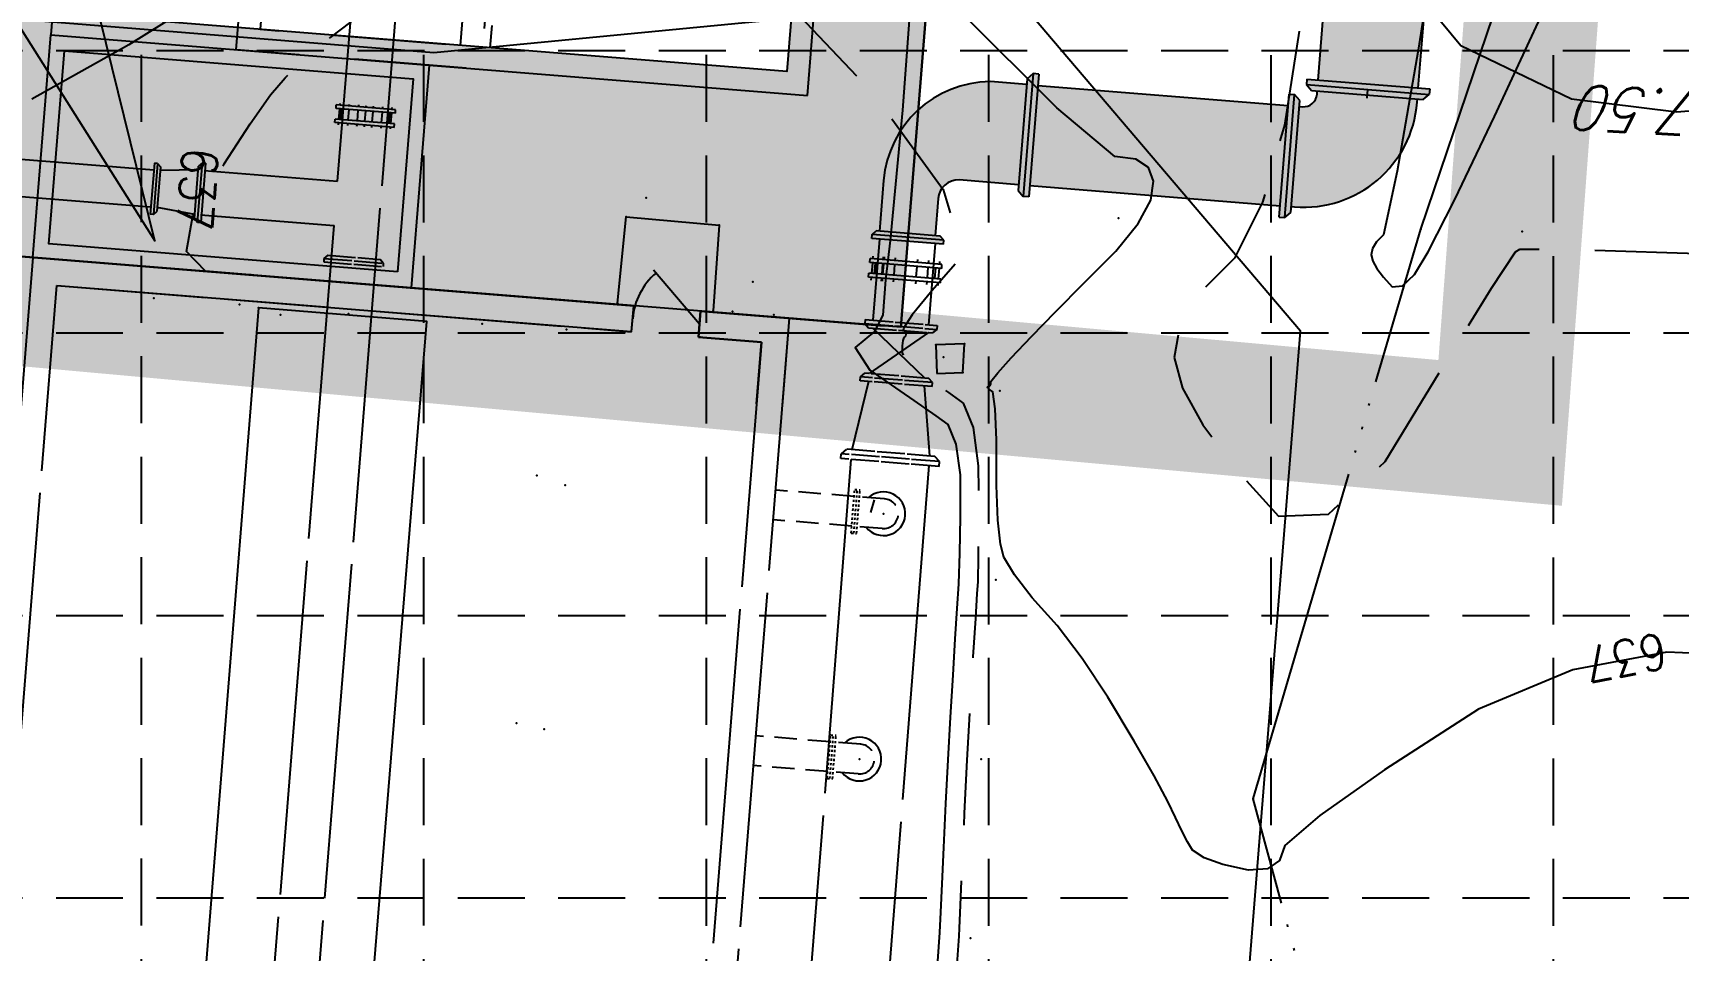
# Model space of a CAD drawing. Header units: feet. Extents: x 4829 to 5337, y 4560 to 5371.
# Drawn here: x 5116.1 to 5189.8, y 5140.3 to 5181.4 of the extents above; entities that cross this region are included whole.
import ezdxf
from ezdxf.enums import TextEntityAlignment as Align

# ---------------------------------------------------------------- set-up
doc = ezdxf.new("R2010")
doc.units = ezdxf.units.FT
doc.header["$LTSCALE"] = 20
doc.header["$MEASUREMENT"] = 0
doc.header["$PDSIZE"] = 0.5
for name, pattern in [('DASHED', [0.8, 0.75, -0.05]), ('HIDDEN', [0.375, 0.25, -0.125]), ('Prop.Base$0$CREEK', [1.2, 1, -0.05, 0, -0.05, 0, -0.05, 0, -0.05]), ('Prop.Base$0$DASHED', [0.8, 0.75, -0.05]), ('Prop.Base$0$HIDDEN', [0.375, 0.25, -0.125]), ('Prop.Base$0$HIDDENS', [0.075, 0.05, -0.025])]:
    doc.linetypes.add(name, pattern=pattern)
doc.layers.get('0').update_dxf_attribs({"linetype": 'CONTINUOUS'})
for name, color, linetype in [('CONST-ENTRANCE', 3, 'CONTINUOUS'), ('DPIPE1', 2, 'CONTINUOUS'), ('EC', 43, 'CONTINUOUS'), ('GRID', 254, 'HIDDEN'), ('PC', 80, 'CONTINUOUS'), ('PIPE0', 242, 'CONTINUOUS'), ('Prop.Base$0$CREEK', 9, 'Prop.Base$0$CREEK'), ('Prop.Base$0$DOOR', 6, 'CONTINUOUS'), ('Prop.Base$0$DPIPE1', 2, 'CONTINUOUS'), ('Prop.Base$0$EBLDG', 7, 'DASHED'), ('Prop.Base$0$EELEC', 9, 'CONTINUOUS'), ('Prop.Base$0$EPIT', 16, 'CONTINUOUS'), ('Prop.Base$0$EPVMT', 8, 'Prop.Base$0$DASHED'), ('Prop.Base$0$EWALK', 7, 'CONTINUOUS'), ('Prop.Base$0$EWAT', 150, 'Prop.Base$0$DASHED'), ('Prop.Base$0$HATCH-BLDG', 50, 'CONTINUOUS'), ('Prop.Base$0$HIDDEN0', 8, 'Prop.Base$0$HIDDENS'), ('Prop.Base$0$P-BLDG', 2, 'CONTINUOUS'), ('Prop.Base$0$PIPE0', 242, 'CONTINUOUS'), ('Prop.Base$0$PIT', 8, 'Prop.Base$0$HIDDEN'), ('Prop.Base$0$PLINE', 7, 'CONTINUOUS'), ('Prop.Base$0$PPVMT-PS', 2, 'CONTINUOUS'), ('Prop.Base$0$PROP_WALK', 30, 'CONTINUOUS'), ('Prop.Base$0$PSEW1', 30, 'CONTINUOUS'), ('Prop.Base$0$PTGSR', 6, 'CONTINUOUS'), ('Prop.Base$0$SUCTION-SOLID', 40, 'CONTINUOUS'), ('Prop.Base$0$TOPOTXT', 242, 'CONTINUOUS')]:
    doc.layers.add(name, color=color, linetype=linetype)
doc.styles.add('80', font='romans.shx', dxfattribs={"width": 0.9, "height": 1.6})
doc.styles.add('Prop.Base$0$S100', font='romans', dxfattribs={"width": 0.9, "oblique": 20, "height": 2})
doc.styles.add('S100', font='romans.shx', dxfattribs={"width": 0.9, "oblique": 20, "height": 2})

# ---------------------------------------------------------------- blocks, each defined once
blk = doc.blocks.new('Prop.Base$0$MJ42')
for p, q in [((0, 26.4996), (-2.62, 23.8796)), ((-2.62, 23.8796), (-2.62, -23.8796)), ((0, 26.4996), (0, -26.4996)), ((2.62, 26.4996), (0, 26.4996)), ((2.62, 26.4996), (2.62, -26.4996)), ((-2.62, -23.8796), (0, -26.4996)), ((2.62, -26.4996), (0, -26.4996))]:
    blk.add_line(p, q)
blk = doc.blocks.new('Prop.Base$0$MJ24')
for p, q in [((0, 15.9912), (-1.88, 14.1112)), ((-1.88, -14.1112), (-1.88, 14.1112)), ((0, 15.9912), (1.88, 15.9912)), ((0, -15.9912), (0, 15.9912)), ((1.88, -15.9912), (1.88, 15.9912)), ((-1.88, -14.1112), (0, -15.9912)), ((0, -15.9912), (1.88, -15.9912))]:
    blk.add_line(p, q)
blk = doc.blocks.new('Prop.Base$0$MJ30')
for p, q in [((0, 19.375), (-2.12, 17.255)), ((2.12, 19.375), (0, 19.375)), ((0, 19.375), (0, -19.375)), ((2.12, 19.375), (2.12, -19.375)), ((-2.12, 17.255), (-2.12, -17.255)), ((0, -19.375), (-2.12, -17.255)), ((2.12, -19.375), (0, -19.375))]:
    blk.add_line(p, q)
blk = doc.blocks.new('Prop.Base$0$MJ54')
for p, q in [((0, 33.125), (-3, 30.125)), ((-3, 30.125), (-3, -30.125)), ((3, 33.125), (0, 33.125)), ((0, 33.125), (0, -33.125)), ((3, 33.125), (3, -33.125)), ((-3, -30.125), (0, -33.125)), ((3, -33.125), (0, -33.125))]:
    blk.add_line(p, q)
blk = doc.blocks.new('Prop.Base$0$54-90D_BEND')
at = {"layer": 'Prop.Base$0$DPIPE1'}
for p, q in [((-34.3, 27), (-36, 27)), ((-34.3, 0), (-39, 0)), ((-34.3, -27), (-36, -27)), ((-27, -36), (-27, -34.3)), ((27, -36), (27, -34.3))]:
    blk.add_line(p, q, dxfattribs=at)
for radius in [61.3, 7.3]:
    blk.add_arc((-34.3, -34.3), radius, 0, 90, dxfattribs=at)
at = {"layer": 'Prop.Base$0$PIPE0'}
for p, rotation in [((-39, 0), 180), ((0, -39), 270)]:
    blk.add_blockref('Prop.Base$0$MJ54', p, dxfattribs=dict(at, rotation=rotation))
blk = doc.blocks.new('Prop.Base$0$FLG16')
for p, q in [((-1.44, 11.7504), (1.44, 11.7504)), ((-1.44, -11.7504), (-1.44, 11.7504)), ((0, -11.7504), (0, 11.7504)), ((1.44, -11.7504), (1.44, 11.7504)), ((-1.44, -11.7504), (1.44, -11.7504))]:
    blk.add_line(p, q)
blk = doc.blocks.new('MJ54')
for p, q in [((0, 33.125), (-3, 30.125)), ((-3, 30.125), (-3, -30.125)), ((3, 33.125), (0, 33.125)), ((0, 33.125), (0, -33.125)), ((3, 33.125), (3, -33.125)), ((-3, -30.125), (0, -33.125)), ((3, -33.125), (0, -33.125))]:
    blk.add_line(p, q)
blk = doc.blocks.new('54-90D_BEND')
at = {"layer": 'DPIPE1'}
for p, q in [((-34.3, 27), (-36, 27)), ((-34.3, -27), (-36, -27)), ((-27, -36), (-27, -34.3)), ((27, -36), (27, -34.3))]:
    blk.add_line(p, q, dxfattribs=at)
for radius in [61.3, 7.3]:
    blk.add_arc((-34.3, -34.3), radius, 0, 90, dxfattribs=at)
at = {"layer": 'PIPE0'}
for p, rotation in [((-39, 0), 180), ((0, -39), 270)]:
    blk.add_blockref('MJ54', p, dxfattribs=dict(at, rotation=rotation))

msp = doc.modelspace()

# ---------------------------------------------------------------- hatches: boundary and pattern name
at = {"layer": 'Prop.Base$0$HATCH-BLDG'}
msp.add_hatch(color=7, dxfattribs=at).paths.add_polyline_path([(5150.81, 5178.561), (5151.157, 5182.88), (5150.161, 5182.96), (5149.894, 5179.638), (5117.996, 5182.2), (5118.263, 5185.522), (5117.266, 5185.602), (5116.92, 5181.283)])
h = msp.add_hatch(color=7, dxfattribs=at)
h.paths.add_polyline_path([(5133.066, 5169.954), (5133.867, 5179.922), (5116.92, 5181.283), (5116.119, 5171.316)])
h.paths.add_polyline_path([(5132.455, 5170.672), (5116.837, 5171.927), (5117.531, 5180.565), (5133.149, 5179.31)], flags=16)
at = {"layer": 'Prop.Base$0$PROP_WALK'}
msp.add_hatch(color=7, dxfattribs=at).paths.add_polyline_path([(5154.994, 5168.193), (5160.412, 5235.642), (5154.763, 5236.095), (5154.363, 5231.112), (5155.027, 5231.058), (5151.478, 5186.867), (5151.157, 5182.88), (5150.81, 5178.561), (5136.191, 5179.735), (5136.191, 5179.735), (5125.226, 5180.616), (5125.226, 5180.616), (5116.92, 5181.283), (5117.266, 5185.602), (5117.587, 5189.59), (5121.137, 5233.781), (5123.462, 5233.594), (5126.785, 5233.327), (5136.421, 5232.553), (5136.569, 5234.4, 0.080196), (5136.315, 5237.577), (5116.553, 5239.165), (5111.135, 5171.716)])
at = {"layer": 'Prop.Base$0$SUCTION-SOLID'}
h = msp.add_hatch(color=253, dxfattribs=at)
h.paths.add_polyline_path([(5178.176, 5178.902), (5181.723, 5223.063), (5177.237, 5223.423), (5177.084, 5221.512, -0.309331), (5176.99, 5220.349), (5176.53, 5214.617, -0.563513), (5176.37, 5212.623), (5175.943, 5207.306, -0.563545), (5175.783, 5205.313), (5175.356, 5199.996, -0.563546), (5175.195, 5198.003), (5174.769, 5192.689, -0.563513), (5174.608, 5190.696), (5173.69, 5179.262)])
h.paths.add_polyline_path([(5182.232, 5223.022), (5182.252, 5223.271), (5176.749, 5223.713), (5176.729, 5223.464)])
h.paths.add_polyline_path([(5182.252, 5223.271), (5182.023, 5223.54), (5177.018, 5223.942), (5176.749, 5223.713)])
h = msp.add_hatch(color=7, dxfattribs=at)
h.paths.add_polyline_path([(5155.717, 5177.195), (5155.775, 5177.924, 0.190205), (5154.226, 5174.765), (5154.043, 5172.491), (5155.331, 5172.387)])
h.paths.add_polyline_path([(5160.451, 5176.815), (5155.717, 5177.195), (5155.331, 5172.387), (5156.535, 5172.29), (5156.672, 5173.997, -0.39065), (5157.613, 5174.785), (5160.271, 5174.572)])
edge = h.paths.add_edge_path()
edge.add_arc((5159.002, 5174.381), 4.792, 85.40663, 132.33017)
edge.add_line((5155.775, 5177.924), (5155.717, 5177.195))
edge.add_line((5155.717, 5177.195), (5160.451, 5176.815))
edge.add_line((5160.451, 5176.815), (5160.632, 5179.057))
edge.add_line((5160.632, 5179.057), (5159.386, 5179.158))
h = msp.add_hatch(color=253, dxfattribs=at)
h.paths.add_polyline_path([(5160.922, 5179.546), (5160.652, 5179.317), (5160.451, 5176.815), (5160.701, 5176.795)])
h.paths.add_polyline_path([(5161.171, 5179.526), (5160.922, 5179.546), (5160.701, 5176.795), (5160.95, 5176.775)])
h.paths.add_polyline_path([(5160.701, 5176.795), (5160.451, 5176.815), (5160.25, 5174.312), (5160.48, 5174.043)])
h.paths.add_polyline_path([(5160.95, 5176.775), (5160.701, 5176.795), (5160.48, 5174.043), (5160.729, 5174.023)])
h = msp.add_hatch(color=253, dxfattribs=at)
h.paths.add_polyline_path([(5178.664, 5178.612), (5178.684, 5178.861), (5175.933, 5179.082), (5175.913, 5178.833)])
h.paths.add_polyline_path([(5178.395, 5178.383), (5178.664, 5178.612), (5175.913, 5178.833), (5175.893, 5178.584)])
h.paths.add_polyline_path([(5175.913, 5178.833), (5175.933, 5179.082), (5173.181, 5179.303), (5173.161, 5179.054)])
h.paths.add_polyline_path([(5175.893, 5178.584), (5175.913, 5178.833), (5173.161, 5179.054), (5173.39, 5178.785)])
h = msp.add_hatch(color=253, dxfattribs=at)
h.paths.add_polyline_path([(5172.344, 5178.117), (5161.13, 5179.017), (5160.95, 5176.775), (5172.164, 5175.874)])
h.paths.add_polyline_path([(5172.164, 5175.874), (5160.95, 5176.775), (5160.77, 5174.532), (5171.984, 5173.631)])
h = msp.add_hatch(color=253, dxfattribs=at)
h.paths.add_polyline_path([(5172.662, 5175.834), (5172.863, 5178.336), (5172.634, 5178.605), (5172.413, 5175.854)])
h.paths.add_polyline_path([(5172.413, 5175.854), (5172.634, 5178.605), (5172.385, 5178.625), (5172.164, 5175.874)])
h.paths.add_polyline_path([(5172.461, 5173.331), (5172.662, 5175.834), (5172.413, 5175.854), (5172.192, 5173.102)])
h.paths.add_polyline_path([(5172.192, 5173.102), (5172.413, 5175.854), (5172.164, 5175.874), (5171.943, 5173.122)])
h = msp.add_hatch(color=253, dxfattribs=at)
h.paths.add_polyline_path([(5178.124, 5178.263), (5178.136, 5178.404), (5175.893, 5178.584), (5175.653, 5175.594), (5172.662, 5175.834), (5172.482, 5173.591), (5172.623, 5173.58, 0.414214)])
h.paths.add_polyline_path([(5175.653, 5175.594), (5175.893, 5178.584), (5173.65, 5178.764), (5173.639, 5178.623, -0.414214), (5172.984, 5178.065), (5172.842, 5178.077), (5172.662, 5175.834)])
h = msp.add_hatch(color=7, dxfattribs=at)
h.paths.add_polyline_path([(5155.331, 5172.387), (5153.897, 5172.502), (5153.707, 5172.34), (5155.316, 5172.211)])
h.paths.add_polyline_path([(5156.764, 5172.272), (5155.331, 5172.387), (5155.316, 5172.211), (5156.926, 5172.082)])
h.paths.add_polyline_path([(5155.316, 5172.211), (5155.303, 5172.035), (5156.912, 5171.906), (5156.926, 5172.082)])
h.paths.add_polyline_path([(5155.316, 5172.211), (5153.707, 5172.34), (5153.693, 5172.164), (5155.302, 5172.035)])

# ---------------------------------------------------------------- linework, layer by layer
at = {"color": 7}
for p, q in [((5121.561, 5175.539), (5121.378, 5173.255)), ((5121.701, 5175.528), (5121.518, 5173.244)), ((5121.701, 5175.528), (5121.561, 5175.539)), ((5121.701, 5175.528), (5121.831, 5175.376)), ((5123.497, 5172.897), (5123.71, 5175.554)), ((5123.71, 5175.554), (5123.541, 5175.41)), ((5123.653, 5172.885), (5123.866, 5175.541)), ((5123.71, 5175.554), (5123.866, 5175.541)), ((5121.831, 5175.376), (5121.67, 5173.373)), ((5123.353, 5173.066), (5123.541, 5175.41)), ((5121.518, 5173.244), (5121.378, 5173.255)), ((5121.518, 5173.244), (5121.67, 5173.373)), ((5123.353, 5173.066), (5123.497, 5172.897)), ((5123.497, 5172.897), (5123.653, 5172.885))]:
    msp.add_line(p, q, dxfattribs=at)
at = {"layer": 'CONST-ENTRANCE', "color": 1, "linetype": 'HIDDEN', "const_width": 6, "flags": 128}
msp.add_lwpolyline([(5025.703, 5171.201), (5025.703, 5171.201), (5035.494, 5128.241), (5003.458, 5046.681), (5080.709, 5115.036), (5080.298, 5137.1), (5108.98, 5135.019), (5112.912, 5169.699), (5181.842, 5163.456), (5186.005, 5219.407), (5199.19, 5204.379), (5205.521, 5132.306), (5204.179, 5069.432), (5187.796, 5060.265), (5207.707, 5016.248), (5219.311, 5015.54), (5229.782, 5014.854), (5246.805, 5174.533), (5211.768, 5284.814), (5202.628, 5303.52), (5203.064, 5321.574), (5141.594, 5344.855), (5140.306, 5350.586)], dxfattribs=at)
at = {"layer": 'DPIPE1', "color": 7}
for p, q in [((5178.176, 5178.902), (5181.723, 5223.063)), ((5161.13, 5179.017), (5172.344, 5178.117)), ((5160.77, 5174.532), (5171.984, 5173.631))]:
    msp.add_line(p, q, dxfattribs=at)
at = {"layer": 'DPIPE1', "color": 7, "flags": 128}
for points in [[(5160.632, 5179.057), (5159.005, 5179.188, 0.388849), (5154.226, 5174.765), (5154.043, 5172.491)], [(5160.271, 5174.572), (5157.613, 5174.785, 0.40703), (5156.668, 5173.948), (5156.535, 5172.29)]]:
    msp.add_lwpolyline(points, format="xyb", dxfattribs=at)
at = {"layer": 'EC', "color": 43, "linetype": 'HIDDEN', "flags": 128}
for points, elevation in [([(4892.592, 5174.473), (4890.451, 5157.364), (4889.965, 5151.382), (4890.065, 5147.974), (4890.75, 5147.138), (4890.833, 5146.526), (4890.313, 5146.137), (4889.192, 5145.971), (4888.225, 5145.135), (4887.414, 5143.628), (4886.758, 5141.451), (4892.437, 5123.149), (4904.45, 5088.723), (4922.798, 5038.172), (4936.812, 5004.229), (4946.491, 4986.895), (4951.836, 4986.169), (4956.182, 4987.857), (4959.526, 4991.959), (4961.871, 4998.474), (4963.439, 5002.827), (4964.23, 5005.017), (4964.245, 5005.044), (4964.538, 5005.612), (4965.109, 5006.723), (4965.958, 5008.374), (4966.708, 5008.836), (4967.359, 5008.109), (4967.91, 5006.192), (4968.164, 5005.932), (4968.121, 5007.331), (4967.781, 5010.387), (4967.583, 5012.461), (4967.527, 5013.554), (4967.612, 5013.666), (4967.724, 5013.843), (4967.864, 5014.086), (4968.032, 5014.394), (4968.759, 5015.416), (4970.044, 5017.152), (4971.888, 5019.602), (4973.554, 5022.157), (4975.041, 5024.817), (4976.35, 5027.582), (4977.261, 5029.762), (4977.775, 5031.356), (4977.892, 5032.365), (4978.474, 5033.427), (4979.52, 5034.543), (4981.03, 5035.712), (4982.274, 5036.787), (4983.252, 5037.768), (4983.965, 5038.654), (4984.753, 5040.197), (4985.618, 5042.396), (4986.559, 5045.251), (4987.532, 5047.897), (4988.538, 5050.334), (4989.575, 5052.562), (4991.312, 5055.876), (4993.75, 5060.276), (4996.889, 5065.762), (4999.389, 5070.32), (5001.25, 5073.949), (5002.473, 5076.651), (5002.473, 5076.651), (5004.525, 5079.826), (5007.407, 5083.473), (5011.117, 5087.592), (5014.106, 5090.656), (5016.375, 5092.665), (5017.924, 5093.618), (5019.542, 5094.311), (5021.229, 5094.744), (5022.986, 5094.916), (5023.848, 5094.004), (5023.816, 5092.008), (5022.89, 5088.927), (5022.852, 5088.107), (5023.703, 5089.547), (5025.443, 5093.248), (5026.977, 5096.101), (5028.305, 5098.108), (5029.427, 5099.269), (5030.336, 5099.827), (5031.032, 5099.784), (5031.515, 5099.139), (5033.599, 5102.389), (5037.284, 5109.534), (5042.571, 5120.575), (5046.193, 5128.095), (5048.149, 5132.094), (5048.441, 5132.573), (5048.739, 5133.024), (5049.042, 5133.449), (5049.351, 5133.846), (5049.56, 5134.115), (5049.67, 5134.256), (5049.681, 5134.268), (5049.774, 5134.363), (5049.95, 5134.543), (5050.208, 5134.806), (5050.488, 5135.07), (5050.789, 5135.335), (5051.112, 5135.6), (5051.46, 5135.865), (5051.833, 5136.129), (5052.232, 5136.392), (5052.663, 5136.656), (5053.126, 5136.922), (5053.622, 5137.189), (5054.122, 5137.444), (5054.625, 5137.688), (5055.132, 5137.921), (5055.505, 5138.091), (5055.744, 5138.198), (5055.849, 5138.242), (5056.164, 5138.369), (5056.688, 5138.577), (5057.421, 5138.867), (5059.072, 5140.736), (5061.639, 5144.185), (5065.123, 5149.213), (5067.67, 5153.256), (5069.28, 5156.314), (5069.952, 5158.386), (5070.303, 5160.377), (5070.331, 5162.285), (5070.037, 5164.11), (5070.492, 5165.071), (5070.492, 5165.071), (5071.694, 5165.167), (5073.644, 5164.397), (5075.366, 5164.632), (5076.86, 5165.869), (5078.126, 5168.111), (5079.366, 5169.819), (5080.58, 5170.994), (5081.769, 5171.635), (5083.227, 5172.066), (5084.955, 5172.288), (5086.953, 5172.299), (5088.401, 5172.349), (5089.299, 5172.436), (5089.647, 5172.562), (5089.972, 5172.686), (5090.274, 5172.81), (5090.553, 5172.933), (5090.629, 5173.038), (5090.502, 5173.124), (5090.173, 5173.193), (5090.13, 5174.295), (5090.374, 5176.432), (5090.904, 5179.603), (5091.335, 5181.744), (5091.668, 5182.856), (5091.903, 5182.938), (5092.8, 5182.975), (5094.358, 5182.967), (5096.578, 5182.914), (5097.238, 5183.055), (5096.338, 5183.392), (5093.877, 5183.924), (5092.04, 5184.343), (5090.826, 5184.651), (5090.236, 5184.847), (5089.653, 5185.072), (5089.078, 5185.327), (5088.509, 5185.611), (5088.14, 5185.405), (5087.969, 5184.709), (5087.997, 5183.522), (5088.147, 5181.794), (5088.419, 5179.523), (5088.812, 5176.709), (5088.459, 5175.12), (5087.357, 5174.756), (5085.509, 5175.615), (5084.207, 5176.197), (5083.452, 5176.5), (5083.243, 5176.525), (5082.691, 5176.659), (5081.798, 5176.901), (5080.562, 5177.253), (5079.769, 5177.888), (5079.418, 5178.808), (5079.511, 5180.011), (5079.614, 5181.397), (5079.729, 5182.964), (5079.855, 5184.714), (5079.844, 5186.092), (5079.699, 5187.098), (5079.417, 5187.732), (5079.35, 5188.212), (5079.497, 5188.538), (5079.497, 5188.538), (5079.859, 5188.711), (5080.524, 5188.798), (5081.491, 5188.8), (5082.76, 5188.718), (5083.589, 5188.751), (5083.978, 5188.901), (5083.926, 5189.166), (5083.992, 5189.879), (5084.176, 5191.038), (5084.477, 5192.645), (5084.563, 5193.941), (5084.435, 5194.925), (5084.093, 5195.599), (5084.41, 5196.291), (5085.388, 5196.999), (5087.026, 5197.725), (5088.569, 5198.149), (5090.018, 5198.272), (5091.371, 5198.092), (5092.685, 5198.518), (5093.961, 5199.549), (5095.199, 5201.185), (5096.597, 5202.659), (5098.157, 5203.972), (5099.876, 5205.123), (5102.422, 5205.307), (5105.793, 5204.522), (5109.989, 5202.77), (5112.923, 5201.722), (5114.594, 5201.379), (5115.002, 5201.741), (5115.702, 5202.567), (5116.693, 5203.857), (5117.975, 5205.61), (5120.296, 5206.525), (5123.655, 5206.603), (5128.052, 5205.844), (5132.141, 5205.348), (5135.921, 5205.114), (5139.392, 5205.144), (5143.498, 5203.254), (5148.24, 5199.445), (5153.617, 5193.716), (5158.82, 5189.68), (5163.849, 5187.339), (5168.704, 5186.692), (5171.71, 5184.793), (5172.868, 5181.641), (5172.177, 5177.236), (5171.203, 5173.785), (5169.945, 5171.286), (5168.403, 5169.74), (5167.501, 5168.254), (5167.239, 5166.827), (5167.618, 5165.46), (5168.522, 5163.82), (5169.952, 5161.908), (5171.907, 5159.724), (5174.152, 5159.812), (5176.687, 5162.173), (5179.512, 5166.807), (5181.459, 5169.937), (5182.529, 5171.564), (5182.72, 5171.688), (5182.72, 5171.688), (5185.442, 5171.664), (5190.695, 5171.492), (5198.478, 5171.173), (5203.784, 5171.043), (5206.613, 5171.1), (5206.964, 5171.345), (5207.365, 5171.637), (5207.816, 5171.976), (5208.315, 5172.362), (5209.534, 5174.26), (5211.471, 5177.67), (5214.127, 5182.591), (5217.09, 5186.871), (5220.359, 5190.511), (5223.936, 5193.51), (5227.165, 5195.212), (5230.049, 5195.618), (5232.585, 5194.728), (5233.865, 5195.339), (5233.888, 5197.452), (5232.655, 5201.067), (5232.021, 5203.572), (5231.984, 5204.969), (5232.546, 5205.257), (5233.184, 5205.464), (5233.899, 5205.592), (5235.479, 5205.685)], 636.5), ([(5125.891, 5170.531), (5125.836, 5170.539), (5123.855, 5170.703), (5123.003, 5171.584), (5123.28, 5173.184), (5124.687, 5175.501), (5125.846, 5177.303), (5126.758, 5178.591), (5127.424, 5179.364), (5128.32, 5180.222), (5129.447, 5181.164), (5130.804, 5182.192), (5131.767, 5182.962), (5132.334, 5183.475), (5132.506, 5183.731), (5132.459, 5184.394), (5132.195, 5185.463), (5132.195, 5185.463), (5131.712, 5186.94), (5131.756, 5187.952), (5132.325, 5188.501), (5133.419, 5188.585), (5134.275, 5188.75), (5134.892, 5188.995), (5135.271, 5189.321), (5135.584, 5189.522), (5135.831, 5189.599), (5136.013, 5189.55), (5136.781, 5189.29), (5138.134, 5188.818), (5140.072, 5188.133), (5141.465, 5187.971), (5142.314, 5188.33), (5142.619, 5189.212), (5144.624, 5187.898), (5148.331, 5184.388), (5153.739, 5178.683), (5156.885, 5174.356), (5157.769, 5171.406), (5156.392, 5169.833), (5155.503, 5168.739), (5155.103, 5168.122), (5155.192, 5167.983), (5155.227, 5167.873), (5155.208, 5167.79), (5155.134, 5167.736), (5155.083, 5167.592), (5155.055, 5167.359), (5155.049, 5167.037), (5155.203, 5166.714), (5155.517, 5166.391), (5155.991, 5166.066), (5156.528, 5165.691), (5157.13, 5165.266), (5157.795, 5164.792), (5158.24, 5163.699), (5158.466, 5161.987), (5158.471, 5159.656), (5158.463, 5157.924), (5158.441, 5156.791), (5158.406, 5156.257), (5158.335, 5155.136), (5158.228, 5153.429), (5158.087, 5151.135), (5157.957, 5148.802), (5157.839, 5146.432), (5157.733, 5144.022), (5157.656, 5142.301), (5157.608, 5141.267), (5157.588, 5140.922), (5157.519, 5139.872), (5157.403, 5138.119), (5157.238, 5135.662), (5157.121, 5133.933), (5157.052, 5132.933), (5157.031, 5132.662), (5156.959, 5131.646), (5156.836, 5129.885), (5156.661, 5127.381), (5156.576, 5125.59), (5156.579, 5124.512), (5156.672, 5124.149), (5156.672, 5124.149), (5156.869, 5123.901), (5157.17, 5123.769), (5157.575, 5123.753), (5158.457, 5123.261), (5159.814, 5122.293), (5161.647, 5120.85), (5162.91, 5119.994), (5163.601, 5119.726), (5163.722, 5120.046), (5164.661, 5120.062), (5166.417, 5119.774), (5168.991, 5119.181), (5171.407, 5118.785), (5173.664, 5118.585), (5175.763, 5118.582), (5177.223, 5118.532), (5178.046, 5118.437), (5178.232, 5118.295), (5178.368, 5118.2), (5178.455, 5118.152), (5178.493, 5118.151), (5178.531, 5118.153), (5178.566, 5118.159), (5178.601, 5118.168), (5178.637, 5118.182), (5178.676, 5118.201), (5178.716, 5118.225), (5178.755, 5118.251), (5178.79, 5118.278), (5178.823, 5118.307), (5178.855, 5118.335), (5178.886, 5118.364), (5178.917, 5118.393), (5178.951, 5118.422), (5178.987, 5118.453), (5179.026, 5118.485), (5179.067, 5118.518), (5179.109, 5118.551), (5179.153, 5118.585), (5179.198, 5118.62), (5179.245, 5118.656), (5179.292, 5118.693), (5179.532, 5119.201), (5179.964, 5120.178), (5180.589, 5121.625), (5181.464, 5123.866), (5182.59, 5126.9), (5183.966, 5130.729), (5185.099, 5133.419), (5185.987, 5134.972), (5186.631, 5135.388), (5187.275, 5135.656), (5187.918, 5135.777), (5188.562, 5135.75), (5191.223, 5137.29), (5195.902, 5140.395), (5202.6, 5145.066), (5209.032, 5149.701), (5215.2, 5154.299), (5221.102, 5158.861), (5225.523, 5161.976), (5228.46, 5163.646), (5229.915, 5163.87), (5231.044, 5164.122), (5231.044, 5164.122), (5231.847, 5164.403), (5232.323, 5164.712), (5233, 5165.722), (5233.878, 5167.434), (5234.957, 5169.846), (5236.383, 5171.502), (5238.155, 5172.402), (5240.273, 5172.544), (5241.4, 5173.473), (5241.538, 5175.187), (5240.684, 5177.689), (5240.459, 5179.532), (5240.861, 5180.717), (5241.89, 5181.244), (5242.647, 5181.6), (5243.132, 5181.784), (5243.556, 5181.809)], 637.5)]:
    msp.add_lwpolyline(points, dxfattribs=dict(at, elevation=elevation))
at = {"layer": 'EC', "color": 43, "flags": 128}
for points, elevation in [([(5128.021, 5189.154), (5127.825, 5187.709), (5127.087, 5185.903), (5125.923, 5184.592), (5123.699, 5182.904), (5120.416, 5180.839), (5116.074, 5178.398)], 637), ([(5179.415, 5188.548), (5178.167, 5180.591), (5177.232, 5175.182), (5176.609, 5172.322), (5176.299, 5172.011), (5176.117, 5171.712), (5176.065, 5171.425), (5176.141, 5171.149), (5176.323, 5170.819), (5176.611, 5170.434), (5177.004, 5169.995), (5177.47, 5170.036), (5178.009, 5170.557), (5178.62, 5171.56), (5179.813, 5173.917), (5181.589, 5177.63), (5183.947, 5182.698)], 636), ([(5193.52, 5153.462), (5189.307, 5153.635), (5185.092, 5152.843), (5180.876, 5151.086), (5176.658, 5148.365), (5173.766, 5146.327), (5172.199, 5144.971), (5171.957, 5144.298), (5171.413, 5143.934), (5170.566, 5143.879), (5169.417, 5144.132), (5168.58, 5144.427), (5168.055, 5144.762), (5167.842, 5145.138), (5167.588, 5145.629), (5167.292, 5146.234), (5166.954, 5146.954), (5166.339, 5148.092), (5165.445, 5149.648), (5164.274, 5151.621), (5163.123, 5153.35), (5161.993, 5154.833), (5160.884, 5156.072), (5160.091, 5157.092), (5159.614, 5157.893), (5159.453, 5158.475), (5159.344, 5159.543), (5159.287, 5161.098), (5159.282, 5163.139), (5159.227, 5164.536), (5159.123, 5165.29), (5158.97, 5165.4), (5158.889, 5165.477), (5158.882, 5165.521), (5158.948, 5165.533), (5158.994, 5165.576), (5159.021, 5165.651), (5159.027, 5165.758), (5159.334, 5166.146), (5159.941, 5166.816), (5160.847, 5167.768), (5160.847, 5167.768), (5161.929, 5168.882), (5163.187, 5170.157), (5164.62, 5171.593), (5165.62, 5172.835), (5166.187, 5173.882), (5166.32, 5174.733), (5166.097, 5175.342), (5165.516, 5175.709), (5164.577, 5175.834), (5161.985, 5178.013), (5157.74, 5182.245)], 637), ([(5117.504, 5170.03), (5117.505, 5170.034)], 637.5), ([(5153.602, 5166.27), (5154.125, 5165.911), (5155.575, 5164.912), (5156.569, 5164.221), (5157.106, 5163.838), (5157.465, 5162.955), (5157.647, 5161.573), (5157.652, 5159.691), (5157.63, 5158.068), (5157.583, 5156.703), (5157.509, 5155.598), (5157.421, 5154.233), (5157.319, 5152.609), (5157.203, 5150.726), (5157.096, 5148.81), (5156.999, 5146.864), (5156.912, 5144.885), (5156.837, 5143.263), (5156.773, 5141.997), (5156.721, 5141.086), (5156.64, 5139.801)], 638)]:
    msp.add_lwpolyline(points, dxfattribs=dict(at, elevation=elevation))
at = {"layer": 'GRID', "color": 8, "linetype": 'HIDDEN', "ltscale": 0.6}
for p, q in [((5120.982, 4623.888), (5120.982, 5357.701)), ((5133.633, 4623.886), (5133.633, 5357.701)), ((5146.284, 4623.884), (5146.284, 5357.701)), ((5158.936, 4623.882), (5158.936, 5357.701)), ((5171.587, 4623.88), (5171.587, 5357.701)), ((5184.238, 4623.878), (5184.238, 5357.701)), ((4842.654, 5180.583), (5323.402, 5180.583)), ((4842.654, 5167.932), (5323.402, 5167.932)), ((4842.654, 5155.281), (5323.402, 5155.281)), ((4842.654, 5142.629), (5323.402, 5142.629))]:
    msp.add_line(p, q, dxfattribs=at)
at = {"layer": 'PC', "color": 3, "elevation": 637.5, "flags": 128}
msp.add_lwpolyline([(5196.179, 5178.335), (5189.737, 5177.819), (5185.036, 5178.403), (5180.082, 5180.785), (5177.921, 5183.427), (5176.91, 5188.903), (5177.042, 5197.068), (5178.139, 5213.68), (5178.858, 5222.634), (5179.646, 5232.452), (5179.63, 5237.516), (5179.63, 5237.516), (5179.63, 5237.516), (5179.004, 5242.612), (5178.974, 5242.867), (5181.233, 5242.336), (5181.614, 5242.882), (5176.591, 5246.434)], dxfattribs=at)
at = {"layer": 'PC', "color": 43, "elevation": 638, "flags": 128}
msp.add_lwpolyline([(5156.046, 5191.039), (5155.073, 5177.909), (5154.513, 5172.08), (5154.309, 5170.306), (5154.192, 5168.736), (5153.818, 5168.001), (5152.953, 5167.278), (5153.602, 5166.27)], dxfattribs=at)
at = {"layer": 'Prop.Base$0$CREEK', "flags": 128}
msp.add_lwpolyline([(5178.405, 5118.945), (5170.782, 5147.07), (5178.289, 5172.583), (5192.131, 5213.392), (5178.728, 5237.332), (5170.917, 5280.46), (5175.978, 5303.88)], dxfattribs=at)
at = {"layer": 'Prop.Base$0$DOOR'}
msp.add_line((5145.976, 5168.332), (5143.923, 5170.743), dxfattribs=at)
msp.add_arc((5145.976, 5168.332), 3, 130.40732, 175.51875, dxfattribs=at)
at = {"layer": 'Prop.Base$0$DPIPE1'}
for p, q in [((5178.176, 5178.902), (5181.723, 5223.063)), ((5173.69, 5179.262), (5174.608, 5190.696)), ((5161.13, 5179.017), (5172.344, 5178.117)), ((5160.77, 5174.532), (5171.984, 5173.631))]:
    msp.add_line(p, q, dxfattribs=at)
at = {"layer": 'Prop.Base$0$DPIPE1', "color": 7, "flags": 128}
for points in [[(5160.632, 5179.057), (5159.005, 5179.188, 0.388849), (5154.226, 5174.765), (5154.043, 5172.491)], [(5160.271, 5174.572), (5157.613, 5174.785, 0.40703), (5156.668, 5173.948), (5156.535, 5172.29)]]:
    msp.add_lwpolyline(points, format="xyb", dxfattribs=at)
at = {"layer": 'Prop.Base$0$EBLDG', "flags": 128}
for points in [[(5116.119, 5171.316), (5111.261, 5110.84), (5145.152, 5108.118), (5150.01, 5168.593)], [(5146.022, 5168.913), (5145.929, 5167.747), (5148.75, 5167.521), (5144.079, 5109.378), (5112.521, 5111.913), (5117.191, 5170.056), (5142.938, 5167.987), (5143.032, 5169.154)], [(5116.966, 5167.294), (5117.188, 5170.059), (5142.939, 5167.991), (5143.032, 5169.154)], [(5148.531, 5164.758), (5148.753, 5167.524), (5145.929, 5167.75), (5146.022, 5168.913), (5154.994, 5168.193)], [(5149.694, 5164.665), (5150.01, 5168.593)]]:
    msp.add_lwpolyline(points, dxfattribs=at)
at = {"layer": 'Prop.Base$0$EELEC', "color": 7}
msp.add_lwpolyline([(5110.343, 5187.187), (5111.007, 5187.037), (5115.309, 5181.984), (5121.574, 5172.065), (5118.023, 5186.474), (5118.399, 5191.151), (5110.697, 5192.749)], dxfattribs=at)
at = {"layer": 'Prop.Base$0$EELEC', "color": 7, "flags": 128}
msp.add_lwpolyline([(5200.571, 5186.904), (5134.082, 5180.476), (5108.292, 5182.547), (5103.027, 5116.998), (5043.319, 4998.197), (5045.254, 4966.701), (5047.906, 4942.57), (5049.24, 4922.862), (5044.547, 4908.394), (5047.353, 4908.458), (5104.213, 4903.303), (5153.576, 4900.236), (5193.465, 4896.307), (5194.785, 4896.497), (5195.641, 4895.336), (5203.223, 4881.59), (5207.447, 4861.378), (5205.283, 4805.485), (5198.785, 4775.529), (5183.363, 4753.77), (5182.714, 4752.338)], dxfattribs=at)
at = {"layer": 'Prop.Base$0$EPIT'}
msp.add_polyline3d([(5126.225, 5169.053, 0), (5122.792, 5126.126, 0), (5130.262, 5125.518, 0), (5133.757, 5168.44, 0), (5126.225, 5169.053, 0)], dxfattribs=at)
at = {"layer": 'Prop.Base$0$EPVMT'}
msp.add_lwpolyline([(5157.843, 5167.445), (5156.567, 5167.404), (5156.608, 5166.117), (5157.767, 5166.159)], close=True, dxfattribs=at)
at = {"layer": 'Prop.Base$0$EWALK', "color": 7}
msp.add_polyline3d([(5142.301, 5169.271, 0), (5142.689, 5173.129, 0), (5146.854, 5172.761, 0), (5146.594, 5168.923, 0)], dxfattribs=at)
at = {"layer": 'Prop.Base$0$EWAT', "color": 7}
for p, q in [((5127.915, 5126.67), (5132.391, 5182.391)), ((5129.77, 5174.733), (5130.398, 5182.551)), ((5129.697, 5177.989), (5129.71, 5178.145)), ((5132.354, 5177.775), (5129.697, 5177.989)), ((5132.367, 5177.931), (5129.71, 5178.145)), ((5129.825, 5177.498), (5129.863, 5177.975)), ((5129.875, 5178.131), (5129.882, 5178.215)), ((5129.908, 5177.492), (5129.946, 5177.969)), ((5130.24, 5177.465), (5130.278, 5177.942)), ((5130.291, 5178.098), (5130.297, 5178.181)), ((5130.655, 5177.432), (5130.694, 5177.909)), ((5130.706, 5178.065), (5130.713, 5178.148)), ((5130.987, 5177.405), (5131.026, 5177.882)), ((5131.038, 5178.038), (5131.045, 5178.121)), ((5131.32, 5177.378), (5131.358, 5177.855)), ((5131.371, 5178.011), (5131.377, 5178.094)), ((5131.735, 5177.345), (5131.773, 5177.822)), ((5131.786, 5177.978), (5131.793, 5178.061)), ((5132.067, 5177.318), (5132.106, 5177.795)), ((5132.15, 5177.312), (5132.189, 5177.788)), ((5132.201, 5177.945), (5132.208, 5178.028)), ((5132.354, 5177.775), (5132.367, 5177.931)), ((5129.647, 5177.356), (5129.659, 5177.512)), ((5132.303, 5177.142), (5129.647, 5177.356)), ((5132.316, 5177.298), (5129.659, 5177.512)), ((5129.805, 5177.259), (5129.812, 5177.342)), ((5130.221, 5177.226), (5130.227, 5177.309)), ((5130.636, 5177.193), (5130.643, 5177.276)), ((5130.968, 5177.166), (5130.975, 5177.249)), ((5131.301, 5177.139), (5131.307, 5177.222)), ((5131.716, 5177.106), (5131.723, 5177.189)), ((5132.131, 5177.072), (5132.138, 5177.155)), ((5132.303, 5177.142), (5132.316, 5177.298)), ((5121.536, 5175.228), (5105.472, 5176.519)), ((5121.403, 5173.567), (5105.348, 5174.858)), ((5123.527, 5175.235), (5121.817, 5175.205)), ((5123.789, 5175.214), (5129.77, 5174.733)), ((5123.367, 5173.241), (5121.683, 5173.545)), ((5123.629, 5173.22), (5129.61, 5172.74)), ((5125.922, 5126.83), (5129.61, 5172.74)), ((5153.764, 5168.5), (5154.056, 5172.135)), ((5156.256, 5168.3), (5156.548, 5171.935)), ((5153.606, 5171.084), (5153.62, 5171.26)), ((5156.825, 5170.826), (5153.606, 5171.084)), ((5156.839, 5171.002), (5153.62, 5171.26)), ((5153.72, 5171.075), (5153.682, 5170.597)), ((5153.744, 5171.376), (5153.734, 5171.251)), ((5153.845, 5171.065), (5153.806, 5170.587)), ((5153.886, 5171.062), (5153.848, 5170.583)), ((5154.177, 5171.038), (5154.139, 5170.56)), ((5154.219, 5171.035), (5154.18, 5170.557)), ((5154.201, 5171.339), (5154.191, 5171.215)), ((5154.243, 5171.336), (5154.233, 5171.211)), ((5154.741, 5171.296), (5154.731, 5171.171)), ((5155.738, 5171.216), (5155.728, 5171.091)), ((5156.236, 5171.176), (5156.226, 5171.051)), ((5156.735, 5171.136), (5156.725, 5171.011)), ((5153.554, 5170.43), (5153.568, 5170.606)), ((5156.772, 5170.171), (5153.554, 5170.43)), ((5156.786, 5170.347), (5153.568, 5170.606)), ((5153.668, 5170.421), (5153.658, 5170.296)), ((5154.125, 5170.384), (5154.115, 5170.259)), ((5154.166, 5170.381), (5154.156, 5170.256)), ((5154.665, 5170.341), (5154.655, 5170.216)), ((5154.717, 5170.995), (5154.679, 5170.517)), ((5155.714, 5170.915), (5155.675, 5170.437)), ((5156.212, 5170.875), (5156.174, 5170.397)), ((5156.545, 5170.848), (5156.506, 5170.37)), ((5156.711, 5170.835), (5156.672, 5170.357)), ((5156.772, 5170.171), (5156.786, 5170.347)), ((5156.825, 5170.826), (5156.839, 5171.002)), ((5155.661, 5170.26), (5155.651, 5170.136)), ((5156.16, 5170.22), (5156.15, 5170.096)), ((5156.658, 5170.18), (5156.648, 5170.056))]:
    msp.add_line(p, q, dxfattribs=at)
at = {"layer": 'Prop.Base$0$EWAT'}
for p, q in [((5155.24, 5171.256), (5155.23, 5171.131)), ((5155.163, 5170.301), (5155.153, 5170.176)), ((5155.215, 5170.955), (5155.177, 5170.477)), ((5156.064, 5165.912), (5153.736, 5168.148)), ((5156.228, 5167.948), (5153.572, 5166.112)), ((5153.544, 5165.76), (5152.797, 5162.705)), ((5156.036, 5165.56), (5156.286, 5162.424))]:
    msp.add_line(p, q, dxfattribs=at)
at = {"layer": 'Prop.Base$0$EWAT', "color": 7, "flags": 128}
for points in [[(5152.762, 5162.269), (5148.795, 5111.732)], [(5156.251, 5161.989), (5152.288, 5111.512)]]:
    msp.add_lwpolyline(points, dxfattribs=at)
at = {"layer": 'Prop.Base$0$HIDDEN0', "color": 7}
msp.add_line((5136.603, 5180.705), (5140.089, 5224.104), dxfattribs=at)
at = {"layer": 'Prop.Base$0$HIDDEN0'}
for p, q in [((5152.904, 5160.611), (5149.391, 5160.894)), ((5154.27, 5160.502), (5153.143, 5160.592)), ((5153.806, 5160.455), (5153.635, 5159.884)), ((5152.797, 5159.282), (5149.284, 5159.565)), ((5154.163, 5159.173), (5153.036, 5159.263)), ((5151.831, 5149.621), (5148.507, 5149.888)), ((5153.197, 5149.512), (5152.07, 5149.602)), ((5151.725, 5148.292), (5148.365, 5148.562)), ((5153.09, 5148.183), (5151.964, 5148.273))]:
    msp.add_line(p, q, dxfattribs=at)
for centre in [(5154.216, 5159.837), (5153.143, 5148.847)]:
    msp.add_arc(centre, 0.667, 265.40732, 85.40732, dxfattribs=at)
at = {"layer": 'Prop.Base$0$P-BLDG', "color": 7, "flags": 128}
for points in [[(5150.81, 5178.561), (5151.157, 5182.88), (5150.161, 5182.96), (5149.894, 5179.638), (5117.996, 5182.2), (5118.263, 5185.522), (5117.266, 5185.602), (5116.92, 5181.283)], [(5132.455, 5170.672), (5116.837, 5171.927), (5117.531, 5180.565), (5133.149, 5179.31)]]:
    msp.add_lwpolyline(points, close=True, dxfattribs=at)
msp.add_lwpolyline([(5133.066, 5169.954), (5116.119, 5171.316), (5116.92, 5181.283), (5133.867, 5179.922), (5133.066, 5169.954)], dxfattribs=at)
at = {"layer": 'Prop.Base$0$PIPE0'}
msp.add_arc((5154.216, 5159.837), 0.979, 218.3175, 132.49713, dxfattribs=at)
at = {"layer": 'Prop.Base$0$PIPE0', "color": 7}
msp.add_arc((5153.143, 5148.847), 0.979, 218.3175, 132.49713, dxfattribs=at)
at = {"layer": 'Prop.Base$0$PIT', "color": 7, "flags": 128}
for points in [[(5129.096, 5228.794), (5140.061, 5227.913), (5136.191, 5179.735), (5125.226, 5180.616)], [(5135.274, 5180.812), (5138.984, 5226.996), (5130.013, 5227.717), (5126.303, 5181.532)]]:
    msp.add_lwpolyline(points, close=True, dxfattribs=at)
at = {"layer": 'Prop.Base$0$PLINE', "color": 7, "flags": 128}
msp.add_lwpolyline([(5154.763, 5236.095), (5160.412, 5235.642), (5154.994, 5168.193), (5111.135, 5171.716), (5116.553, 5239.165), (5136.315, 5237.577)], dxfattribs=at)
at = {"layer": 'Prop.Base$0$PPVMT-PS', "color": 7, "flags": 128}
for points in [[(5136.315, 5237.577), (5116.553, 5239.165), (5111.135, 5171.716), (5143.032, 5169.154)], [(5154.994, 5168.193), (5160.412, 5235.642), (5154.763, 5236.095)]]:
    msp.add_lwpolyline(points, dxfattribs=at)
at = {"layer": 'Prop.Base$0$PSEW1', "color": 7, "flags": 128}
msp.add_lwpolyline([(5132.755, 5091.622), (5151.93, 5090.082), (5167.721, 5103.524), (5172.901, 5168.016), (5156.525, 5187.254)], dxfattribs=at)
at = {"layer": 'Prop.Base$0$PTGSR', "color": 7}
for p in [(5143.585, 5173.981, 638.024), (5142.689, 5173.129, 638.377), (5146.854, 5172.761, 638.334)]:
    msp.add_point(p, dxfattribs=at)
at = {"layer": 'Prop.Base$0$PTGSR'}
for p in [(5164.752, 5173.078, 637.12), (5178.289, 5172.583, 635.874), (5182.831, 5172.481, 636.481), (5148.367, 5170.215, 638.354), (5121.537, 5169.489, 638.38), (5125.369, 5169.211, 638.327), (5126.225, 5169.053, 638.286), (5142.301, 5169.271, 638.445), (5146.594, 5168.923, 638.432), (5147.458, 5168.896, 638.401), (5127.205, 5168.747, 630.932), (5130.256, 5168.788, 634.113), (5136.248, 5168.345, 640.482), (5140.027, 5168.094, 638.348), (5149.3, 5168.743, 638.356), (5150.167, 5168.58, 638.015), (5142.66, 5168.004, 645.755), (5146.008, 5167.737, 645.774), (5156.567, 5167.404, 637.341), (5157.843, 5167.445, 637.28), (5156.905, 5166.847, 632.411), (5157.767, 5166.159, 637.279), (5159.429, 5165.341, 636.907), (5138.689, 5161.552, 643.26), (5139.955, 5161.109, 644.561), (5154.216, 5159.837, 640.096), (5159.245, 5156.873, 637.032), (5137.778, 5150.461, 643.236), (5139.014, 5150.191, 644.523), (5153.143, 5148.847, 640.296), (5158.591, 5148.84, 637.124), (5170.782, 5147.07, 636.936), (5158.118, 5140.821, 637.194)]:
    msp.add_point(p, dxfattribs=at)

# ---------------------------------------------------------------- block references
at = {"layer": 'DPIPE1', "color": 5, "xscale": 0.08333333333371462, "yscale": 0.08333333333303017, "zscale": 0.08333333333333333, "rotation": 265.4073176327353}
msp.add_blockref('54-90D_BEND', (5175.653, 5175.594), dxfattribs=at)
at = {"layer": 'Prop.Base$0$DPIPE1', "xscale": 0.08333333333280808, "yscale": 0.08333333333371462, "zscale": 0.08333333333333333, "rotation": 265.4073176326852}
msp.add_blockref('Prop.Base$0$54-90D_BEND', (5175.653, 5175.594), dxfattribs=at)
at = {"layer": 'Prop.Base$0$EWAT', "color": 7, "xscale": 0.08333333333280808, "yscale": 0.08333333333371462, "zscale": 0.08333333333333333, "rotation": 265.4073176326852}
msp.add_blockref('Prop.Base$0$MJ24', (5130.486, 5171.165), dxfattribs=at)
at = {"layer": 'Prop.Base$0$EWAT', "yscale": 0.08333333333371462, "zscale": 0.08333333333333333}
for name, p, xscale, rotation in [('Prop.Base$0$MJ30', (5154.996, 5168.224), 0.08333333333280821, 85.4073176326852), ('Prop.Base$0$MJ30', (5154.804, 5165.836), 0.08333333333280808, 265.4073176326852), ('Prop.Base$0$MJ42', (5154.524, 5162.347), 0.08333333333280808, 265.4073176326852)]:
    msp.add_blockref(name, p, dxfattribs=dict(at, xscale=xscale, rotation=rotation))
at = {"layer": 'Prop.Base$0$HIDDEN0', "xscale": 0.08333333333280805, "yscale": 0.08333333333371462, "zscale": 0.08333333333333333, "rotation": 355.4073176326852}
for p in [(5152.97, 5159.937), (5151.898, 5148.947)]:
    msp.add_blockref('Prop.Base$0$FLG16', p, dxfattribs=at)
at = {"layer": 'Prop.Base$0$PIPE0', "xscale": 0.08333333333280805, "yscale": 0.08333333333371462, "zscale": 0.08333333333333333, "rotation": 355.4073176326852}
msp.add_blockref('Prop.Base$0$MJ54', (5160.701, 5176.795), dxfattribs=at)
at = {"layer": 'Prop.Base$0$PIPE0', "color": 7, "xscale": 0.08333333333280808, "yscale": 0.08333333333371462, "zscale": 0.08333333333333333, "rotation": 265.4073176326852}
msp.add_blockref('Prop.Base$0$MJ30', (5155.316, 5172.211), dxfattribs=at)

# ---------------------------------------------------------------- texts
at = {"layer": 'EC', "color": 43, "style": '80', "width": 0.9}
for rotation, p in [(265.35862, (5123.482, 5174.385, 637)), (190.64176, (5187.466, 5153.389, 637))]:
    msp.add_text('637', height=1.6, rotation=rotation, dxfattribs=at).set_placement(p, align=Align.MIDDLE_CENTER)
at = {"layer": 'PC', "color": 3, "style": 'S100', "oblique": 20, "width": 0.9}
msp.add_text('637.50', height=2, rotation=177.26435, dxfattribs=at).set_placement((5189.737, 5177.819, 637.5), align=Align.MIDDLE_CENTER)
at = {"layer": 'Prop.Base$0$TOPOTXT', "linetype": 'Continuous', "insert": (5163.398, 5151.752), "char_height": 2, "attachment_point": 1, "rotation": 270, "style": 'Prop.Base$0$S100'}
msp.add_mtext('\\A1; ', dxfattribs=at)

doc.saveas('drawing.dxf')
